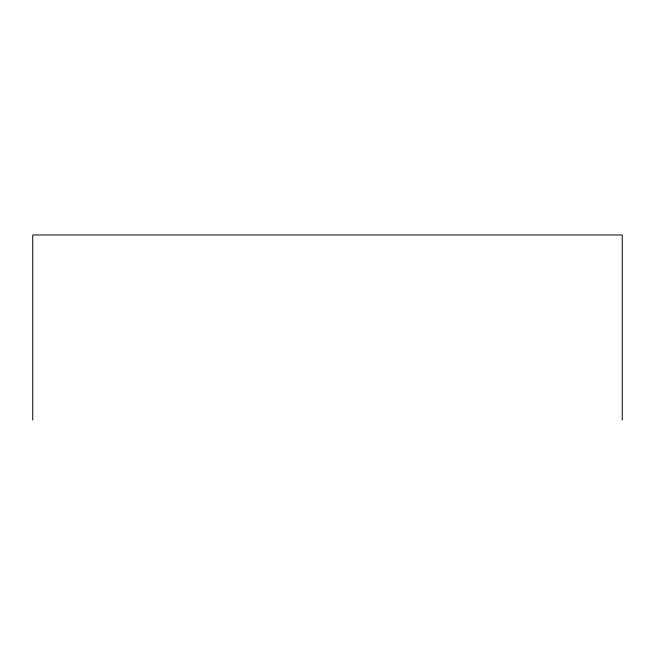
<?xml version="1.0" encoding="UTF-8"?>
<svg xmlns="http://www.w3.org/2000/svg" width="655" height="655" viewBox="0 0 655 655"><rect width="100%" height="100%" fill="white"/><g stroke="black" fill="none" stroke-linecap="round" stroke-linejoin="round"><path stroke-width="0.98" d="M622.25 420.027L622.25 234.973L32.75 234.973L32.75 420.027"/></g></svg>
